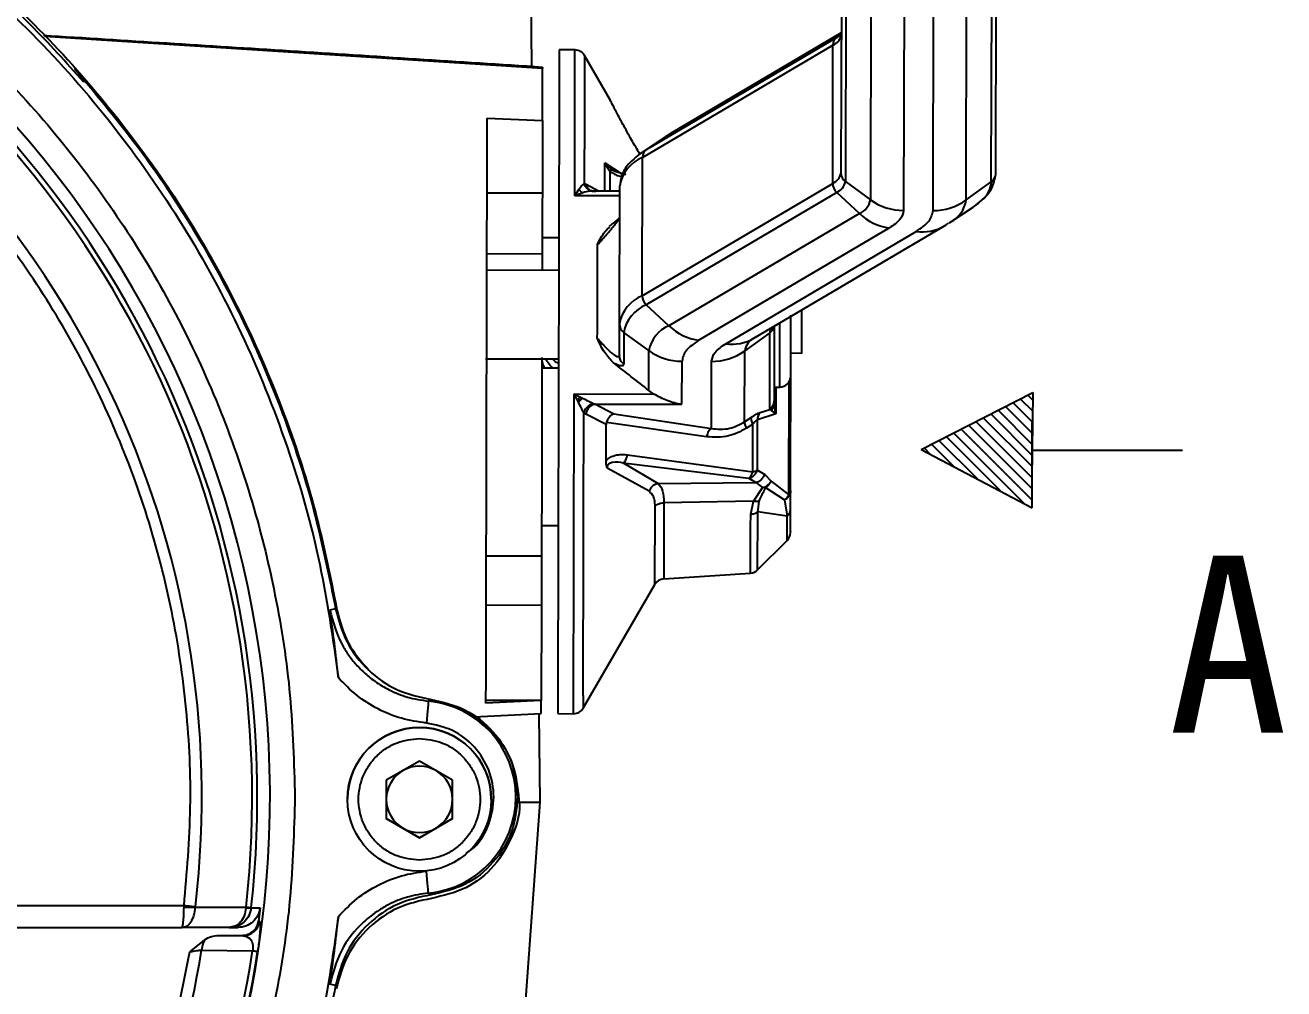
# Model space of a CAD drawing. Header units: millimetres. Extents: x 2379 to 4059, y 879 to 2067.
# Drawn here: x 2916.9 to 3030.7, y 1768.5 to 1855.6 of the extents above; entities that cross this region are included whole.
import ezdxf

# ---------------------------------------------------------------- set-up
doc = ezdxf.new("R2010")
doc.units = ezdxf.units.MM
doc.layers.add('AM_5', color=3, linetype='Continuous', lineweight=25)
doc.layers.add('文字', color=7, linetype='Continuous', lineweight=13)
doc.layers.add('layer 1', color=7, linetype='Continuous')
doc.styles.add('SLDTEXTSTYLE1', font='txt.shx', dxfattribs={"width": 0.7, "bigfont": 'gbcbig.shx'})
doc.styles.add('STYLE1', font='txt.shx', dxfattribs={"width": 0.8, "height": 3, "bigfont": 'hzdx.shx'})
doc.dimstyles.new('SLDDIMSTYLE12$0', dxfattribs={"dimtxt": 12, "dimasz": 10, "dimexe": 0, "dimexo": 0.0625, "dimgap": 0.875, "dimtad": 1, "dimdec": 1, "dimlfac": 1.8, "dimrnd": 1e-09, "dimzin": 12, "dimdsep": 46, "dimtxsty": 'SLDTEXTSTYLE1', "dimcen": 0.09, "dimdle": 8.16, "dimclrd": 3, "dimclre": 3, "dimadec": 0, "dimazin": 3, "dimtfac": 1, "dimtdec": 1, "dimtofl": 0, "dimtmove": 0, "dimatfit": 3, "dimfxl": 0, "dimfrac": 2, "dimtolj": 1, "dimlwd": 5, "dimlwe": 5, "dimarcsym": 0})

# ---------------------------------------------------------------- blocks, each defined once
blk = doc.blocks.new('*D38')
at = {"layer": 'AM_5', "color": 3, "lineweight": 5, "transparency": 16777216}
blk.add_line((2903.84, 1984.11), (3083.67, 1984.11), dxfattribs=at)
at = {"layer": 'AM_5', "color": 3, "linetype": 'Continuous', "lineweight": 5, "transparency": 16777216}
for p, q in [((3083.67, 1974.11), (3083.67, 1695.37)), ((2950.84, 1685.37), (3083.67, 1685.37))]:
    blk.add_line(p, q, dxfattribs=at)
at = {"layer": 'AM_5', "color": 3, "transparency": 16777216}
for points in [[(3082.01, 1974.11), (3085.34, 1974.11), (3083.67, 1984.11)], [(3082.01, 1695.37), (3085.34, 1695.37), (3083.67, 1685.37)]]:
    blk.add_solid(points, dxfattribs=at)
at = {"layer": 'Defpoints', "color": 0, "transparency": 16777216}
for p in [(2903.78, 1984.11), (2950.78, 1685.37), (3083.67, 1685.37)]:
    blk.add_point(p, dxfattribs=at)
at = {"layer": 'AM_5', "color": 0, "transparency": 16777216, "insert": (3076.8, 1834.74), "char_height": 12, "attachment_point": 5, "rotation": 90, "style": 'SLDTEXTSTYLE1'}
blk.add_mtext('\\A1;300', dxfattribs=at)

msp = doc.modelspace()

# ---------------------------------------------------------------- hatches: boundary and pattern name
at = {"layer": 'layer 1'}
h = msp.add_hatch(dxfattribs=at)
h.set_pattern_fill('ANSI31', color=256, scale=0.225, angle=90)
h.set_pattern_definition([(135, (1798.3753, -5300.443), (-0.50513941, -0.50513941), [])])
h.paths.add_polyline_path([(3008.046, 1822.371), (2997.939, 1817.229), (3007.975, 1811.949), (3007.975, 1817.16)])

# ---------------------------------------------------------------- linework, layer by layer
at = {"color": 7, "linetype": 'Continuous', "lineweight": 25}
for p, q in [((2962.74, 1851.824), (2962.208, 1900.343)), ((2990.754, 1874.722), (2990.684, 1842.203)), ((3004.684, 1842.173), (3004.754, 1874.692)), ((2991.152, 1873.952), (2991.083, 1841.433)), ((3004.283, 1841.405), (3004.352, 1873.924)), ((2993.416, 1872.506), (2993.346, 1839.794)), ((3002.012, 1839.776), (3002.082, 1872.487)), ((2996.414, 1871.538), (2996.344, 1838.826)), ((2999.01, 1838.821), (2999.08, 1871.533)), ((2963.704, 1851.65), (2918.656, 1854.549)), ((2973.104, 1844.336), (2990.327, 1854.493)), ((2990.711, 1854.872), (2975.162, 1845.702)), ((2990.711, 1854.878), (2975.333, 1845.809)), ((2990.327, 1854.493), (2990.711, 1854.748)), ((2990.473, 1854.584), (2990.327, 1854.493)), ((2990.624, 1854.617), (2990.565, 1854.647)), ((2990.706, 1854.623), (2990.711, 1854.699)), ((2966.631, 1853.333), (2965.208, 1853.336)), ((2972.739, 1843.614), (2989.963, 1853.771)), ((2989.936, 1841.275), (2989.963, 1853.771)), ((2969.832, 1848.764), (2967.49, 1852.841)), ((2921.375, 1851.666), (2922.305, 1850.539)), ((2922.313, 1850.546), (2922.201, 1850.435)), ((2958.695, 1847.176), (2963.694, 1846.95)), ((2963.694, 1846.95), (2963.68, 1840.374)), ((2974.827, 1845.493), (2972.729, 1844.102)), ((2973.104, 1844.336), (2975.162, 1845.702)), ((2975.162, 1845.702), (2974.827, 1845.493)), ((2975.331, 1845.807), (2974.968, 1845.559)), ((2975.162, 1845.702), (2975.333, 1845.809)), ((2972.729, 1844.102), (2973.104, 1844.336)), ((2969.335, 1840.577), (2969.341, 1843.136)), ((2969.341, 1843.136), (2969.476, 1842.818)), ((2969.536, 1842.874), (2969.341, 1843.136)), ((2969.341, 1843.136), (2970.812, 1842.161)), ((2969.476, 1842.818), (2969.536, 1842.874)), ((2969.476, 1842.818), (2969.773, 1842.374)), ((2969.924, 1842.52), (2969.536, 1842.874)), ((2972.713, 1831.118), (2972.739, 1843.614)), ((2969.773, 1842.374), (2969.769, 1840.576)), ((2971.237, 1842.032), (2970.245, 1842.333)), ((2966.603, 1840.143), (2966.98, 1840.719)), ((2967.471, 1841.267), (2967.655, 1841.196)), ((2967.655, 1841.196), (2968.818, 1840.578)), ((2967.953, 1840.651), (2968.016, 1840.639)), ((2968.06, 1840.571), (2967.964, 1840.646)), ((2968.335, 1840.574), (2968.057, 1840.561)), ((2970.681, 1840.574), (2968.212, 1840.579)), ((2968.519, 1840.54), (2968.335, 1840.574)), ((2970.655, 1828.565), (2970.682, 1841.061)), ((2972.713, 1831.118), (2989.936, 1841.275)), ((2991.083, 1841.433), (2993.346, 1839.794)), ((3002.012, 1839.776), (3004.283, 1841.405)), ((2963.68, 1840.374), (2958.68, 1840.385)), ((2967.355, 1840.419), (2966.603, 1840.143)), ((2970.68, 1840.135), (2966.603, 1840.143)), ((2990.297, 1840.458), (2973.074, 1830.301)), ((2992.348, 1838.556), (2990.297, 1840.458)), ((2992.348, 1838.556), (2975.125, 1828.399)), ((3000.539, 1837.741), (3002.637, 1839.132)), ((2995.066, 1837.24), (2977.842, 1827.084)), ((2982.81, 1827.268), (3000.033, 1837.425)), ((3000.033, 1837.425), (3000.204, 1837.532)), ((3000.034, 1837.426), (3000.398, 1837.675)), ((3000.457, 1837.687), (3000.539, 1837.741)), ((2965.172, 1836.336), (2963.672, 1836.339)), ((2980.259, 1826.768), (2997.483, 1836.925)), ((2963.669, 1834.88), (2958.669, 1834.891)), ((2963.669, 1834.88), (2963.665, 1833.403)), ((2965.165, 1833.4), (2958.565, 1833.414)), ((2975.125, 1828.399), (2973.074, 1830.301)), ((2987.061, 1829.775), (2987.158, 1829.775)), ((2987.149, 1825.907), (2987.158, 1829.775)), ((2970.649, 1825.712), (2970.655, 1828.565)), ((2984.655, 1828.356), (2984.643, 1823.11)), ((2985.143, 1822.857), (2985.155, 1828.651)), ((2971.053, 1827.795), (2971.047, 1824.942)), ((2973.317, 1826.156), (2971.053, 1827.795)), ((2984.253, 1827.767), (2981.983, 1826.137)), ((2984.239, 1820.844), (2984.253, 1827.767)), ((2973.309, 1822.555), (2973.317, 1826.156)), ((2981.969, 1819.711), (2981.983, 1826.137)), ((2987.149, 1825.907), (2986.149, 1825.91)), ((2958.548, 1825.414), (2965.148, 1825.4)), ((2976.306, 1821.298), (2976.315, 1825.188)), ((2978.968, 1819.118), (2978.981, 1825.183)), ((2965.147, 1824.576), (2963.647, 1824.579)), ((2973.774, 1822.228), (2973.309, 1822.555)), ((2984.643, 1823.11), (2984.64, 1821.613)), ((2984.643, 1822.858), (2985.143, 1822.857)), ((2984.797, 1822.858), (2984.792, 1820.434)), ((2985.968, 1813.102), (2985.99, 1823.322)), ((2966.502, 1793.333), (2966.564, 1822.244)), ((2966.564, 1822.244), (2973.774, 1822.228)), ((2966.852, 1821.668), (2966.564, 1822.244)), ((2966.564, 1822.244), (2967.141, 1821.946)), ((2966.939, 1821.494), (2966.852, 1821.668)), ((2967.141, 1821.946), (2967.316, 1821.857)), ((2968.294, 1821.379), (2968.478, 1821.315)), ((2968.478, 1821.315), (2970.158, 1820.439)), ((2968.478, 1821.315), (2976.306, 1821.298)), ((2984.63, 1821.218), (2984.614, 1821.395)), ((2984.65, 1821.122), (2984.622, 1821.18)), ((2984.64, 1821.613), (2984.64, 1821.339)), ((2984.677, 1821.118), (2984.64, 1821.339)), ((2967.61, 1820.407), (2967.427, 1820.532)), ((2969.445, 1819.472), (2967.61, 1820.407)), ((2970.158, 1820.439), (2978.968, 1819.118)), ((2981.969, 1819.711), (2982.553, 1820.106)), ((2984.792, 1820.434), (2983.134, 1819.886)), ((2983.382, 1820.56), (2984.239, 1820.844)), ((2984.239, 1820.844), (2984.37, 1820.751)), ((2984.37, 1820.751), (2984.792, 1820.434)), ((2984.792, 1820.434), (2984.677, 1821.118)), ((2969.438, 1816.196), (2969.445, 1819.472)), ((2969.469, 1819.644), (2969.445, 1819.472)), ((2978.534, 1818.363), (2969.469, 1819.644)), ((2982.719, 1819.511), (2982.136, 1819.131)), ((2982.71, 1815.197), (2982.719, 1819.511)), ((2971.383, 1816.737), (2982.71, 1815.197)), ((2973.326, 1813.439), (2969.591, 1815.511)), ((2970.984, 1816.014), (2974.159, 1814.141)), ((2970.984, 1816.014), (2982.312, 1814.61)), ((2982.976, 1814.246), (2982.312, 1814.61)), ((2983.124, 1815.349), (2983.789, 1814.961)), ((2983.789, 1814.961), (2984.381, 1814.365)), ((2984.381, 1814.365), (2985.968, 1813.102)), ((2974.159, 1814.141), (2982.976, 1814.246)), ((2983.585, 1813.777), (2982.767, 1812.552)), ((2982.976, 1814.246), (2983.585, 1813.777)), ((2983.868, 1813.786), (2983.729, 1813.771)), ((2983.868, 1813.786), (2985.588, 1812.675)), ((2986.119, 1811.782), (2986.123, 1813.47)), ((2973.861, 1805.019), (2973.876, 1812.101)), ((2974.673, 1812.404), (2974.658, 1805.515)), ((2982.767, 1812.552), (2974.673, 1812.404)), ((2982.52, 1811.366), (2982.767, 1812.552)), ((2983.158, 1811.566), (2983.283, 1812.525)), ((2985.588, 1812.675), (2985.825, 1811.184)), ((2985.825, 1811.184), (2983.158, 1811.566)), ((2985.822, 1809.553), (2985.825, 1811.184)), ((2963.616, 1810.339), (2965.116, 1810.336)), ((2983.146, 1806.336), (2985.82, 1808.999)), ((2985.82, 1808.999), (2985.822, 1809.553)), ((2958.61, 1807.604), (2963.61, 1807.593)), ((2983.146, 1806.336), (2983.148, 1806.993)), ((2974.658, 1805.515), (2982.511, 1806.047)), ((2967.369, 1793.831), (2973.861, 1805.019)), ((2963.601, 1803.118), (2958.601, 1803.129)), ((2963.601, 1803.118), (2963.582, 1794.516)), ((2944.983, 1802.82), (2944.466, 1802.701)), ((2945.108, 1802.707), (2945.108, 1802.707)), ((2953.634, 1794.618), (2953.384, 1794.469)), ((2963.582, 1794.516), (2958.582, 1794.527)), ((2963.582, 1794.516), (2958.582, 1794.275)), ((2965.082, 1794.498), (2965.08, 1793.336)), ((2967.372, 1794.974), (2967.369, 1793.831)), ((2957.5, 1793.034), (2963.58, 1793.339)), ((2963.468, 1785.34), (2963.381, 1793.329)), ((2965.08, 1793.336), (2966.502, 1793.333)), ((2952.563, 1789.051), (2949.563, 1787.319)), ((2955.563, 1787.319), (2952.563, 1789.051)), ((2949.563, 1787.319), (2949.563, 1783.855)), ((2955.563, 1783.855), (2955.563, 1787.319)), ((2946.063, 1785.594), (2946.063, 1785.594)), ((2959.063, 1785.58), (2959.063, 1785.58)), ((2959.539, 1730.825), (2963.468, 1785.34)), ((2961.563, 1785.558), (2961.563, 1785.558)), ((2949.563, 1783.855), (2952.563, 1782.123)), ((2951.063, 1782.989), (2949.563, 1783.855)), ((2952.563, 1782.123), (2955.563, 1783.855)), ((2955.563, 1783.855), (2954.063, 1782.989)), ((2952.563, 1782.123), (2951.063, 1782.989)), ((2954.063, 1782.989), (2952.563, 1782.123)), ((2952.563, 1782.123), (2952.563, 1782.123)), ((2953.634, 1776.966), (2953.384, 1777.115)), ((2880.588, 1776.001), (2931.279, 1776.001)), ((2931.276, 1775.841), (2931.279, 1776.001)), ((2932.305, 1775.882), (2932.302, 1775.841)), ((2932.302, 1775.841), (2936.887, 1775.849)), ((2936.887, 1775.849), (2936.882, 1775.78)), ((2937.348, 1775.78), (2937.35, 1775.798)), ((2937.348, 1775.78), (2938.152, 1775.782)), ((2938.152, 1775.782), (2938.015, 1774.606)), ((2938.015, 1774.606), (2938.109, 1774.573)), ((2880.588, 1774.001), (2931.079, 1774.001)), ((2931.079, 1774.001), (2931.295, 1774.066)), ((2931.079, 1774.001), (2931.124, 1774.054)), ((2935.373, 1774.002), (2931.079, 1774.001)), ((2935.718, 1774.064), (2935.373, 1774.002)), ((2935.596, 1774.054), (2935.373, 1774.002)), ((2935.373, 1774.002), (2936.162, 1774.002)), ((2931.799, 1771.817), (2933.274, 1772.992)), ((2934.581, 1773.291), (2936.623, 1773.258)), ((2934.581, 1773.291), (2936.525, 1773.291)), ((2932.87, 1771.968), (2937.47, 1771.885)), ((2944.983, 1768.764), (2944.466, 1768.883))]:
    msp.add_line(p, q, dxfattribs=at)
at = {"color": 7, "linetype": 'Continuous', "lineweight": 25, "flags": 128}
for points in [[(2990.588, 1854.665), (2990.509, 1854.608), (2990.473, 1854.584)], [(2965.208, 1853.336), (2965.208, 1853.305), (2965.207, 1852.981), (2965.206, 1852.309), (2965.204, 1851.298), (2965.201, 1849.959), (2965.197, 1848.307), (2965.193, 1846.363), (2965.188, 1844.15), (2965.183, 1841.692), (2965.177, 1839.018), (2965.171, 1836.161), (2965.165, 1833.154), (2965.158, 1830.031), (2965.151, 1826.83), (2965.144, 1823.588), (2965.138, 1820.344), (2965.131, 1817.134), (2965.124, 1813.997), (2965.117, 1810.969), (2965.111, 1808.086), (2965.106, 1805.382), (2965.1, 1802.889), (2965.095, 1800.635), (2965.091, 1798.648), (2965.087, 1796.95), (2965.085, 1795.561), (2965.082, 1794.498)], [(2972.401, 1843.871), (2972.637, 1844.04), (2972.729, 1844.102)], [(3004.657, 1841.952), (3004.677, 1842.062), (3004.684, 1842.173)], [(2984.635, 1828.344), (2984.628, 1828.314), (2984.624, 1828.298)], [(2964.656, 1824.577), (2964.379, 1824.808), (2963.929, 1825.402)], [(2983.124, 1815.349), (2983.126, 1815.895), (2983.127, 1816.448), (2983.128, 1817.008), (2983.129, 1817.573), (2983.13, 1818.145), (2983.132, 1818.721), (2983.133, 1819.301), (2983.134, 1819.886)], [(2953.384, 1794.469), (2953.38, 1794.424), (2953.369, 1794.307), (2953.351, 1794.121), (2953.328, 1793.873), (2953.299, 1793.573), (2953.267, 1793.232), (2953.232, 1792.862), (2953.196, 1792.478)], [(2961.488, 1785.344), (2961.698, 1785.344), (2962.68, 1785.342), (2963.271, 1785.34), (2963.468, 1785.34)], [(2953.384, 1777.115), (2953.38, 1777.16), (2953.369, 1777.277), (2953.351, 1777.463), (2953.328, 1777.711), (2953.299, 1778.011), (2953.267, 1778.352), (2953.232, 1778.722), (2953.196, 1779.106)], [(2931.279, 1776.001), (2931.421, 1775.985), (2931.561, 1775.969), (2931.698, 1775.953), (2931.832, 1775.937), (2931.96, 1775.922), (2932.083, 1775.908), (2932.198, 1775.894), (2932.305, 1775.882)], [(2936.887, 1775.849), (2936.985, 1775.838), (2937.073, 1775.829), (2937.15, 1775.82), (2937.215, 1775.813), (2937.268, 1775.807), (2937.308, 1775.802), (2937.336, 1775.799), (2937.35, 1775.798)], [(2936.525, 1773.291), (2936.58, 1773.273), (2936.623, 1773.258)], [(2937.93, 1771.814), (2937.916, 1771.816), (2937.889, 1771.82), (2937.849, 1771.827), (2937.796, 1771.835), (2937.731, 1771.845), (2937.655, 1771.857), (2937.568, 1771.87), (2937.47, 1771.885)]]:
    msp.add_lwpolyline(points, dxfattribs=at)
at = {"color": 7, "linetype": 'Continuous', "lineweight": 25}
msp.add_circle((2952.563, 1785.587), 6.5, dxfattribs=at)
for centre, radius, start, end in [((2847.563, 1785.791), 91.48, 295.79271, 180), ((2847.563, 1785.791), 90.341, 353.64897, 186.35103), ((2847.563, 1785.791), 89.875, 353.64897, 186.35103), ((2847.563, 1785.791), 85.319, 353.33017, 186.66983), ((2989.454, 1854.965), 1.298, 293.08147, 344.71047), ((2990.816, 1853.793), 0.854, 124.96394, 181.4796), ((2966.629, 1852.333), 1, 29.87752, 88.78166), ((2973.593, 1843.636), 0.854, 124.96424, 181.47959), ((2974.027, 1840.471), 3.397, 112.27537, 169.98802), ((2989.468, 1842.418), 1.235, 292.27534, 349.98804), ((2991.634, 1842.206), 0.95, 180.20287, 234.51476), ((3003.73, 1842.185), 0.956, 305.32842, 345.9426), ((2991.06, 1841.283), 1.124, 180.45492, 227.25342), ((2989.805, 1841.659), 1.297, 292.27555, 349.98754), ((3002.006, 1841.544), 2.281, 310.49638, 356.50834), ((2991.724, 1840.08), 1.647, 292.27534, 349.98804), ((2996.345, 1843.959), 5.133, 234.24005, 269.98181), ((2999.031, 1843.953), 5.133, 269.77321, 305.51496), ((2999.263, 1840.216), 2.785, 297.28452, 350.89381), ((2999.56, 1843.87), 5.649, 303.00168, 314.03972), ((2995.774, 1842.168), 4.978, 226.51011, 261.8155), ((2998.036, 1840.86), 3.973, 261.99352, 300.1682), ((2974, 1827.974), 3.397, 112.27534, 169.98804), ((2974.338, 1827.215), 3.335, 112.27534, 169.98804), ((2973.836, 1831.127), 1.124, 180.45496, 227.25325), ((2971.605, 1828.568), 0.95, 180.20285, 234.51412), ((2976.256, 1825.637), 2.985, 112.27534, 169.98804), ((2978.551, 1832.011), 4.978, 226.51012, 261.8155), ((2983.697, 1828.549), 0.96, 305.41486, 344.83941), ((2985.032, 1827.741), 0.779, 142.71658, 178.13099), ((2980.813, 1830.703), 3.973, 261.99352, 300.1682), ((2983.511, 1825.89), 1.547, 116.74671, 170.79661), ((2976.316, 1830.321), 5.133, 234.24006, 269.98181), ((2979.002, 1830.315), 5.133, 269.77306, 305.51487), ((2985.145, 1823.857), 1, 269.87751, 359.87751), ((2984.074, 1819.923), 0.941, 137.39243, 182.2552), ((2985.115, 1809.708), 1, 314.87872, 359.87751), ((2974.726, 1804.517), 1, 93.87747, 149.87695), ((2982.441, 1807.045), 1, 274.41022, 314.87938), ((2952.563, 1785.792), 8.715, 275.40246, 84.59754), ((2966.505, 1794.333), 1, 269.87751, 329.8775), ((2952.563, 1785.587), 6.5, 359.93876, 179.93876), ((2952.563, 1785.587), 3, 120, 180), ((2952.563, 1785.587), 3, 60, 120), ((2952.563, 1785.587), 3, 0, 60), ((2952.563, 1785.587), 3, 180, 240), ((2952.563, 1785.587), 3, 300, 0), ((2952.563, 1785.587), 3, 240, 300), ((2931.789, 1790.163), 14.332, 267.94983, 272.05042), ((2937.115, 1777.606), 1.84, 262.7292, 277.27215), ((2936.62, 1774.758), 1.5, 270.08724, 352.92929), ((2934.631, 1771.865), 1.764, 140.3012, 176.66464), ((2847.563, 1785.791), 91.441, 295.84596, 351.20762), ((2847.563, 1785.791), 90.976, 296.50811, 351.20762), ((2847.563, 1785.791), 86.42, 299.88973, 350.7957)]:
    msp.add_arc(centre, radius, start, end, dxfattribs=at)
msp.add_ellipse((2961.311, 1823.344), major_axis=(39.739, -29.602), ratio=0.1347016, start_param=1.3656679, end_param=1.4483144, dxfattribs=at)
for points in [[(2858.353, 1883.466), (2862.004, 1882.942), (2869.308, 1881.894), (2879.951, 1878.774), (2890.194, 1874.566), (2899.895, 1869.211), (2908.934, 1862.806), (2917.196, 1855.425), (2924.577, 1847.163), (2930.982, 1838.123), (2936.337, 1828.423), (2940.545, 1818.18), (2943.665, 1807.536), (2944.713, 1800.233), (2945.237, 1796.581)], [(2864.895, 1883.263), (2868.19, 1882.577), (2874.778, 1881.204), (2884.33, 1877.883), (2893.514, 1873.679), (2902.217, 1868.544), (2910.353, 1862.554), (2917.838, 1855.767), (2924.593, 1848.253), (2930.548, 1840.091), (2935.646, 1831.366), (2939.811, 1822.165), (2943.091, 1812.599), (2944.435, 1806.004), (2945.108, 1802.707)], [(2847.563, 1879.532), (2850.631, 1879.445), (2856.766, 1879.271), (2865.881, 1877.868), (2874.819, 1875.643), (2883.494, 1872.535), (2891.823, 1868.597), (2899.727, 1863.86), (2907.127, 1858.371), (2913.954, 1852.183), (2920.142, 1845.356), (2925.631, 1837.955), (2930.368, 1830.052), (2934.307, 1821.723), (2937.415, 1813.047), (2939.64, 1804.109), (2941.043, 1794.995), (2941.217, 1788.86), (2941.304, 1785.792)], [(2931.279, 1776.001), (2931.534, 1778.955), (2932.043, 1784.861), (2931.618, 1793.76), (2930.327, 1802.562), (2928.098, 1811.18), (2924.98, 1819.516), (2921, 1827.477), (2916.204, 1834.975), (2910.646, 1841.927), (2904.387, 1848.255), (2897.497, 1853.889), (2890.052, 1858.766), (2882.135, 1862.832), (2873.834, 1866.047), (2865.241, 1868.352), (2856.451, 1869.807), (2850.526, 1869.987), (2847.563, 1870.078)], [(2922.201, 1850.435), (2920.625, 1852.19), (2917.472, 1855.701), (2913.961, 1858.854), (2912.206, 1860.43)], [(2963.694, 1846.95), (2963.696, 1847.909), (2963.701, 1849.829), (2963.703, 1851.043), (2963.704, 1851.65)], [(2922.313, 1850.546), (2924.2, 1848.25), (2927.974, 1843.656), (2932.819, 1836.156), (2937.02, 1828.285), (2940.467, 1820.056), (2943.22, 1811.562), (2944.395, 1805.734), (2944.983, 1802.82)], [(2958.582, 1794.275), (2958.583, 1794.712), (2958.585, 1795.585), (2958.589, 1797.565), (2958.594, 1799.99), (2958.6, 1802.865), (2958.607, 1806.122), (2958.615, 1809.705), (2958.623, 1813.543), (2958.632, 1817.567), (2958.64, 1821.699), (2958.649, 1825.862), (2958.658, 1829.978), (2958.667, 1833.969), (2958.675, 1837.763), (2958.682, 1841.276), (2958.689, 1844.485), (2958.693, 1846.279), (2958.695, 1847.176)], [(2963.68, 1840.374), (2963.679, 1839.978), (2963.678, 1839.187), (2963.675, 1837.677), (2963.671, 1836.145), (2963.669, 1835.302), (2963.669, 1834.88)], [(2996.344, 1838.826), (2996.288, 1838.552), (2996.177, 1838.004), (2995.436, 1837.495), (2995.066, 1837.24)], [(2997.483, 1836.925), (2997.926, 1837.229), (2998.811, 1837.837), (2998.944, 1838.493), (2999.01, 1838.821)], [(2968.652, 1827.282), (2968.655, 1828.735), (2968.662, 1831.642), (2968.667, 1834.37), (2968.67, 1835.734)], [(2977.842, 1827.084), (2977.399, 1826.78), (2976.514, 1826.172), (2976.381, 1825.516), (2976.315, 1825.188)], [(2978.981, 1825.183), (2979.037, 1825.457), (2979.148, 1826.005), (2979.889, 1826.514), (2980.259, 1826.768)], [(2984.239, 1820.844), (2984.297, 1820.893), (2984.415, 1820.99), (2984.541, 1821.18), (2984.624, 1821.39), (2984.635, 1821.538), (2984.64, 1821.613)], [(2982.809, 1814.857), (2982.877, 1814.928), (2983.014, 1815.071), (2983.088, 1815.256), (2983.124, 1815.349)], [(2985.968, 1813.102), (2986.013, 1813.16), (2986.102, 1813.275), (2986.116, 1813.405), (2986.123, 1813.47)], [(2973.876, 1812.101), (2973.922, 1812.142), (2974.013, 1812.225), (2974.208, 1812.318), (2974.43, 1812.384), (2974.592, 1812.397), (2974.673, 1812.404)], [(2982.52, 1811.366), (2982.639, 1811.38), (2982.878, 1811.406), (2983.064, 1811.513), (2983.158, 1811.566)], [(2985.825, 1811.184), (2985.869, 1811.225), (2985.956, 1811.308), (2986.048, 1811.456), (2986.108, 1811.616), (2986.115, 1811.727), (2986.119, 1811.782)], [(2963.61, 1807.593), (2963.61, 1807.348), (2963.609, 1806.856), (2963.606, 1805.726), (2963.603, 1804.436), (2963.602, 1803.558), (2963.601, 1803.118)], [(2953.634, 1794.618), (2954.688, 1794.376), (2956.796, 1793.891), (2959.349, 1791.805), (2961.113, 1789.018), (2961.34, 1786.867), (2961.454, 1785.792)], [(2963.58, 1793.339), (2963.58, 1793.389), (2963.58, 1793.489), (2963.582, 1794.174), (2963.582, 1794.516)], [(2941.304, 1785.792), (2941.217, 1782.724), (2941.043, 1776.589), (2939.64, 1767.475), (2937.415, 1758.537), (2934.307, 1749.861), (2930.368, 1741.532), (2925.631, 1733.629), (2920.142, 1726.228), (2913.954, 1719.401), (2907.127, 1713.213), (2899.727, 1707.724), (2891.823, 1702.987), (2883.494, 1699.049), (2874.819, 1695.941), (2865.881, 1693.716), (2856.766, 1692.313), (2850.631, 1692.139), (2847.563, 1692.052)], [(2961.454, 1785.792), (2961.34, 1784.717), (2961.113, 1782.566), (2959.349, 1779.78), (2956.796, 1777.693), (2954.688, 1777.209), (2953.634, 1776.966)], [(2953.661, 1776.635), (2952.619, 1776.408), (2950.536, 1775.955), (2947.898, 1774.077), (2945.881, 1771.544), (2945.317, 1769.488), (2945.034, 1768.46)], [(2945.237, 1775.003), (2944.713, 1771.351), (2943.665, 1764.048), (2940.545, 1753.404), (2936.337, 1743.161), (2930.982, 1733.461), (2924.577, 1724.422), (2917.196, 1716.159), (2908.934, 1708.778), (2899.895, 1702.373), (2890.194, 1697.018), (2879.951, 1692.81), (2869.308, 1689.691), (2862.004, 1688.642), (2858.353, 1688.118)], [(2944.983, 1768.764), (2944.395, 1765.85), (2943.22, 1760.023), (2940.467, 1751.528), (2937.02, 1743.299), (2932.819, 1735.428), (2927.974, 1727.928), (2924.2, 1723.335), (2922.313, 1721.038)]]:
    msp.add_open_spline(points, degree=3, dxfattribs=at)
for points, knots in [([(2963.705, 1851.762), (2956.094, 1852.254), (2941.049, 1853.225), (2926.002, 1854.169), (2918.568, 1854.635)], [0, 0, 0, 0, 0.5059249, 1, 1, 1, 1]), ([(2966.603, 1840.143), (2966.606, 1841.548), (2966.612, 1844.358), (2966.619, 1847.784), (2966.625, 1850.507), (2966.629, 1852.34), (2966.631, 1853.282), (2966.631, 1853.236), (2966.631, 1853.219)], [0, 0, 0, 0, 0.1799587, 0.3599173, 0.539876, 0.7198347, 0.8997934, 1, 1, 1, 1]), ([(2967.496, 1852.793), (2967.496, 1852.805), (2967.496, 1852.91), (2967.495, 1852.477), (2967.493, 1851.458), (2967.489, 1849.748), (2967.484, 1847.458), (2967.478, 1844.654), (2967.473, 1842.396), (2967.471, 1841.267)], [0, 0, 0, 0, 0.0217233, 0.1847696, 0.3478159, 0.5108621, 0.6739081, 0.8369541, 1, 1, 1, 1]), ([(2963.705, 1851.754), (2963.705, 1851.756), (2963.705, 1851.761), (2963.705, 1851.691), (2963.704, 1851.65)], [0, 0, 0, 0, 0.4124146, 1, 1, 1, 1]), ([(2922.616, 1850.162), (2924.177, 1848.34), (2928.117, 1843.741), (2932.908, 1836.236), (2937.28, 1827.956), (2940.608, 1819.957), (2943.339, 1811.52), (2944.514, 1805.667), (2945.108, 1802.707)], [0, 0, 0, 0, 0.1352933, 0.3415257, 0.5005703, 0.6633309, 0.8298076, 1, 1, 1, 1]), ([(2972.523, 1843.893), (2972.451, 1844.012), (2972.143, 1844.515), (2971.657, 1845.362), (2971.06, 1846.436), (2970.52, 1847.443), (2970.073, 1848.301), (2969.842, 1848.75), (2969.832, 1848.761), (2969.83, 1848.763)], [0, 0, 0, 0, 0.0645029, 0.2723656, 0.3928511, 0.5848746, 0.7776318, 0.9511742, 1, 1, 1, 1]), ([(2972.493, 1843.938), (2971.998, 1843.525), (2971.005, 1842.696), (2970.808, 1841.755), (2970.709, 1841.282)], [0, 0, 0, 0, 0.4978748, 1, 1, 1, 1]), ([(2969.924, 1842.52), (2969.912, 1842.514), (2969.886, 1842.501), (2969.811, 1842.417), (2969.773, 1842.374)], [0, 0, 0, 0, 0.4911669, 1, 1, 1, 1]), ([(2969.773, 1842.374), (2969.881, 1842.302), (2970.11, 1842.15), (2970.503, 1841.967), (2970.776, 1841.902), (2970.919, 1841.868)], [0, 0, 0, 0, 0.2969994, 0.6323688, 1, 1, 1, 1]), ([(2970.254, 1842.331), (2970.232, 1842.341), (2970.125, 1842.39), (2970.014, 1842.462), (2969.924, 1842.52)], [0, 0, 0, 0, 0.2007968, 1, 1, 1, 1]), ([(3002.874, 1839.296), (3003.368, 1839.709), (3004.361, 1840.538), (3004.558, 1841.479), (3004.657, 1841.952)], [0, 0, 0, 0, 0.4978748, 1, 1, 1, 1]), ([(2966.98, 1840.719), (2967.08, 1840.854), (2967.256, 1841.092), (2967.406, 1841.214), (2967.471, 1841.267)], [0, 0, 0, 0, 0.5684211, 1, 1, 1, 1]), ([(2967.355, 1840.419), (2967.289, 1840.457), (2967.157, 1840.532), (2967.039, 1840.657), (2966.98, 1840.719)], [0, 0, 0, 0, 0.4999991, 1, 1, 1, 1]), ([(2968.057, 1840.561), (2968.018, 1840.56), (2967.804, 1840.554), (2967.557, 1840.48), (2967.355, 1840.419)], [0, 0, 0, 0, 0.1842245, 1, 1, 1, 1]), ([(2968.335, 1840.574), (2968.24, 1840.579), (2968.045, 1840.59), (2967.782, 1840.739), (2967.572, 1840.969), (2967.504, 1841.169), (2967.471, 1841.267)], [0, 0, 0, 0, 0.2432277, 0.5000045, 0.7567789, 1, 1, 1, 1]), ([(2968.519, 1840.54), (2968.421, 1840.536), (2968.217, 1840.528), (2967.947, 1840.663), (2967.739, 1840.891), (2967.682, 1841.096), (2967.655, 1841.196)], [0, 0, 0, 0, 0.2423329, 0.4999383, 0.7575772, 1, 1, 1, 1]), ([(2968.67, 1835.734), (2968.951, 1836.039), (2969.453, 1836.584), (2970.052, 1837.29), (2970.384, 1837.712), (2970.548, 1837.94), (2970.601, 1838.035), (2970.624, 1838.076)], [0, 0, 0, 0, 0.3800989, 0.6787149, 0.8002606, 0.9135692, 1, 1, 1, 1]), ([(2968.67, 1835.734), (2968.862, 1836.147), (2969.137, 1836.741), (2969.615, 1837.199), (2969.761, 1837.34)], [0, 0, 0, 0, 0.6940675, 1, 1, 1, 1]), ([(2970.63, 1838.077), (2970.577, 1838.055), (2970.466, 1838.01), (2970.138, 1837.723), (2969.852, 1837.486), (2969.723, 1837.38)], [0, 0, 0, 0, 0.3370915, 0.7019386, 1, 1, 1, 1]), ([(2970.624, 1838.076), (2970.631, 1838.087), (2970.672, 1838.155), (2970.674, 1838.184), (2970.676, 1838.209)], [0, 0, 0, 0, 0.14984552, 1, 1, 1, 1]), ([(2986.123, 1813.47), (2986.125, 1814.409), (2986.129, 1816.32), (2986.137, 1819.858), (2986.144, 1823.569), (2986.151, 1826.805), (2986.155, 1828.559), (2986.157, 1829.22)], [0, 0, 0, 0, 0.2139671, 0.435408, 0.656849, 0.8708161, 1, 1, 1, 1]), ([(2986.145, 1823.855), (2986.145, 1823.928), (2986.145, 1824.041), (2986.147, 1824.727), (2986.148, 1825.437), (2986.15, 1826.318), (2986.153, 1827.599), (2986.155, 1828.663), (2986.157, 1829.355)], [0, 0, 0, 0, 0.2394568, 0.3683607, 0.5, 0.6316393, 0.7605432, 1, 1, 1, 1]), ([(2970.123, 1825.04), (2969.838, 1825.342), (2969.214, 1826.002), (2968.85, 1826.831), (2968.652, 1827.282)], [0, 0, 0, 0, 0.4568472, 1, 1, 1, 1]), ([(2970.599, 1825.606), (2970.576, 1825.596), (2970.522, 1825.572), (2970.358, 1825.639), (2970.028, 1825.854), (2969.431, 1826.398), (2968.932, 1826.965), (2968.652, 1827.282)], [0, 0, 0, 0, 0.0880689, 0.2011384, 0.3224176, 0.6207055, 1, 1, 1, 1]), ([(2982.818, 1827.275), (2982.804, 1827.266), (2982.786, 1827.255), (2982.813, 1827.269), (2982.819, 1827.272)], [0, 0, 0, 0, 0.7721606, 1, 1, 1, 1]), ([(2963.648, 1825.252), (2963.647, 1824.822), (2963.643, 1823.088), (2963.637, 1819.976), (2963.629, 1816.157), (2963.621, 1812.698), (2963.615, 1809.708), (2963.612, 1808.298), (2963.61, 1807.593)], [0, 0, 0, 0, 0.061728, 0.2493824, 0.4370368, 0.6246912, 0.8123456, 1, 1, 1, 1]), ([(2963.888, 1824.579), (2963.823, 1824.705), (2963.664, 1825.011), (2963.672, 1825.347), (2963.677, 1825.544)], [0, 0, 0, 0, 0.41316202, 1, 1, 1, 1]), ([(2965.147, 1824.987), (2965.115, 1825.003), (2964.96, 1825.077), (2964.783, 1825.219), (2964.668, 1825.362), (2964.636, 1825.401)], [0, 0, 0, 0, 0.1638544, 0.7694326, 1, 1, 1, 1]), ([(2970.123, 1825.04), (2970.263, 1824.976), (2970.536, 1824.849), (2970.825, 1824.781), (2971.013, 1824.801), (2971.036, 1824.894), (2971.047, 1824.942)], [0, 0, 0, 0, 0.2643449, 0.5180732, 0.7521058, 1, 1, 1, 1]), ([(2970.649, 1825.712), (2970.647, 1825.667), (2970.646, 1825.614), (2970.605, 1825.607), (2970.599, 1825.606)], [0, 0, 0, 0, 0.8613584, 1, 1, 1, 1]), ([(2970.681, 1825.475), (2970.679, 1825.481), (2970.65, 1825.556), (2970.65, 1825.637), (2970.649, 1825.712)], [0, 0, 0, 0, 0.0712594, 1, 1, 1, 1]), ([(2971.047, 1824.942), (2970.989, 1824.991), (2970.872, 1825.089), (2970.746, 1825.273), (2970.702, 1825.41), (2970.681, 1825.475)], [0, 0, 0, 0, 0.3420823, 0.6841646, 1, 1, 1, 1]), ([(2966.852, 1821.668), (2966.898, 1821.716), (2966.992, 1821.813), (2967.091, 1821.902), (2967.141, 1821.946)], [0, 0, 0, 0, 0.5, 1, 1, 1, 1]), ([(2967.316, 1821.857), (2967.251, 1821.803), (2967.119, 1821.69), (2967, 1821.561), (2966.939, 1821.494)], [0, 0, 0, 0, 0.4869219, 1, 1, 1, 1]), ([(2967.427, 1820.532), (2967.358, 1820.664), (2967.209, 1820.956), (2967.034, 1821.304), (2966.939, 1821.494)], [0, 0, 0, 0, 0.4544713, 1, 1, 1, 1]), ([(2967.316, 1821.857), (2967.494, 1821.767), (2967.842, 1821.591), (2968.146, 1821.449), (2968.294, 1821.379)], [0, 0, 0, 0, 0.5125457, 1, 1, 1, 1]), ([(2967.426, 1820.532), (2967.46, 1820.628), (2967.529, 1820.827), (2967.74, 1821.088), (2968.004, 1821.29), (2968.199, 1821.35), (2968.294, 1821.379)], [0, 0, 0, 0, 0.24321933, 0.49998917, 0.75676549, 1, 1, 1, 1]), ([(2968.478, 1821.315), (2968.38, 1821.29), (2968.176, 1821.239), (2967.905, 1821.025), (2967.696, 1820.737), (2967.638, 1820.515), (2967.61, 1820.407)], [0, 0, 0, 0, 0.2423132, 0.4999118, 0.7575586, 1, 1, 1, 1]), ([(2976.306, 1821.298), (2976.302, 1821.299), (2975.854, 1821.355), (2974.987, 1821.562), (2974.168, 1822.012), (2973.774, 1822.228)], [0, 0, 0, 0, 0.0050146, 0.5222206, 1, 1, 1, 1]), ([(2984.37, 1820.751), (2984.41, 1820.792), (2984.49, 1820.874), (2984.573, 1821.019), (2984.629, 1821.176), (2984.636, 1821.284), (2984.64, 1821.339)], [0, 0, 0, 0, 0.2446462, 0.4957492, 0.7490338, 1, 1, 1, 1]), ([(2967.372, 1794.974), (2967.373, 1795.44), (2967.375, 1796.373), (2967.38, 1798.545), (2967.385, 1801.224), (2967.392, 1804.409), (2967.4, 1808.012), (2967.408, 1811.96), (2967.417, 1816.158), (2967.423, 1819.074), (2967.427, 1820.532)], [0, 0, 0, 0, 0.1249998, 0.2499997, 0.3749996, 0.4999996, 0.6249996, 0.7499997, 0.8749998, 1, 1, 1, 1]), ([(2970.158, 1820.439), (2970.158, 1820.439), (2970.156, 1820.438), (2970.15, 1820.437), (2970.132, 1820.431), (2970.061, 1820.408), (2969.924, 1820.336), (2969.737, 1820.171), (2969.568, 1819.928), (2969.5, 1819.735), (2969.469, 1819.644)], [0, 0, 0, 0, 0.0021587, 0.0060527, 0.0190753, 0.0664028, 0.2502171, 0.5000718, 0.7657091, 1, 1, 1, 1]), ([(2982.553, 1820.106), (2982.548, 1820.075), (2982.539, 1820.013), (2982.568, 1819.871), (2982.626, 1819.701), (2982.689, 1819.574), (2982.719, 1819.511)], [0, 0, 0, 0, 0.2465016, 0.5, 0.7534984, 1, 1, 1, 1]), ([(2982.553, 1820.106), (2982.718, 1820.213), (2983.032, 1820.417), (2983.269, 1820.514), (2983.382, 1820.56)], [0, 0, 0, 0, 0.5248892, 1, 1, 1, 1]), ([(2982.136, 1819.131), (2981.599, 1818.852), (2980.435, 1818.248), (2979.2, 1818.323), (2978.534, 1818.363)], [0, 0, 0, 0, 0.4609247, 1, 1, 1, 1]), ([(2978.968, 1819.118), (2978.924, 1819.089), (2978.835, 1819.03), (2978.71, 1818.853), (2978.603, 1818.627), (2978.557, 1818.45), (2978.534, 1818.363)], [0, 0, 0, 0, 0.2450812, 0.5000044, 0.7549251, 1, 1, 1, 1]), ([(2978.968, 1819.118), (2979.52, 1819.062), (2980.533, 1818.961), (2981.52, 1819.476), (2981.969, 1819.711)], [0, 0, 0, 0, 0.5442934, 1, 1, 1, 1]), ([(2981.969, 1819.711), (2981.965, 1819.681), (2981.957, 1819.621), (2981.987, 1819.482), (2982.045, 1819.317), (2982.106, 1819.192), (2982.136, 1819.131)], [0, 0, 0, 0, 0.2468964, 0.5003993, 0.7536943, 1, 1, 1, 1]), ([(2983.134, 1819.886), (2983.108, 1819.873), (2983.053, 1819.846), (2982.91, 1819.729), (2982.798, 1819.601), (2982.719, 1819.511)], [0, 0, 0, 0, 0.2120064, 0.4434905, 1, 1, 1, 1]), ([(2969.438, 1816.196), (2969.536, 1816.292), (2969.744, 1816.497), (2970.187, 1816.682), (2970.746, 1816.788), (2971.156, 1816.755), (2971.383, 1816.737)], [0, 0, 0, 0, 0.1823359, 0.3887892, 0.661241, 1, 1, 1, 1]), ([(2970.984, 1816.014), (2971.026, 1816.043), (2971.11, 1816.102), (2971.224, 1816.272), (2971.321, 1816.486), (2971.363, 1816.655), (2971.383, 1816.737)], [0, 0, 0, 0, 0.2454954, 0.5, 0.7545046, 1, 1, 1, 1]), ([(2969.591, 1815.511), (2969.545, 1815.61), (2969.458, 1815.795), (2969.444, 1816.07), (2969.438, 1816.196)], [0, 0, 0, 0, 0.54168345, 1, 1, 1, 1]), ([(2969.591, 1815.511), (2969.586, 1815.545), (2969.576, 1815.61), (2969.584, 1815.715), (2969.618, 1815.816), (2969.68, 1815.903), (2969.761, 1815.971), (2969.891, 1816.041), (2970.322, 1816.151), (2970.686, 1816.076), (2970.984, 1816.014)], [0, 0, 0, 0, 0.0568929, 0.1087605, 0.1566899, 0.2041437, 0.2548575, 0.3103406, 0.4336006, 1, 1, 1, 1]), ([(2982.312, 1814.61), (2982.35, 1814.633), (2982.429, 1814.682), (2982.539, 1814.816), (2982.637, 1814.988), (2982.686, 1815.128), (2982.71, 1815.197)], [0, 0, 0, 0, 0.2434778, 0.4957413, 0.7502205, 1, 1, 1, 1]), ([(2982.312, 1814.61), (2982.398, 1814.631), (2982.53, 1814.665), (2982.673, 1814.75), (2982.742, 1814.801), (2982.776, 1814.828), (2982.792, 1814.843), (2982.801, 1814.85), (2982.806, 1814.854), (2982.808, 1814.856), (2982.808, 1814.857), (2982.809, 1814.857), (2982.809, 1814.857), (2982.809, 1814.857)], [0, 0, 0, 0, 0.4878415, 0.7421687, 0.8707162, 0.9351657, 0.9674126, 0.9835388, 0.9955544, 0.9987325, 0.9996036, 0.9998609, 1, 1, 1, 1]), ([(2982.71, 1815.197), (2982.792, 1815.216), (2982.956, 1815.255), (2983.068, 1815.317), (2983.124, 1815.349)], [0, 0, 0, 0, 0.5, 1, 1, 1, 1]), ([(2982.976, 1814.246), (2983.062, 1814.267), (2983.237, 1814.31), (2983.476, 1814.474), (2983.674, 1814.694), (2983.751, 1814.873), (2983.789, 1814.961)], [0, 0, 0, 0, 0.2440114, 0.4991729, 0.7547749, 1, 1, 1, 1]), ([(2983.585, 1813.777), (2983.667, 1813.799), (2983.831, 1813.843), (2984.041, 1813.969), (2984.238, 1814.139), (2984.327, 1814.281), (2984.381, 1814.365)], [0, 0, 0, 0, 0.25004, 0.5000807, 0.7004278, 1, 1, 1, 1]), ([(2984.381, 1814.365), (2984.321, 1814.245), (2984.2, 1814.003), (2983.979, 1813.858), (2983.868, 1813.786)], [0, 0, 0, 0, 0.5000043, 1, 1, 1, 1]), ([(2974.159, 1814.141), (2974.071, 1814.121), (2973.891, 1814.08), (2973.647, 1813.92), (2973.444, 1813.703), (2973.365, 1813.526), (2973.326, 1813.439)], [0, 0, 0, 0, 0.2446204, 0.4999949, 0.7553723, 1, 1, 1, 1]), ([(2973.876, 1812.101), (2973.868, 1812.262), (2973.853, 1812.585), (2973.699, 1813.103), (2973.476, 1813.304), (2973.326, 1813.439)], [0, 0, 0, 0, 0.2478447, 0.4971114, 1, 1, 1, 1]), ([(2974.159, 1814.141), (2974.314, 1813.951), (2974.609, 1813.591), (2974.652, 1812.786), (2974.673, 1812.404)], [0, 0, 0, 0, 0.5262167, 1, 1, 1, 1]), ([(2983.282, 1812.525), (2983.389, 1812.77), (2983.566, 1813.174), (2983.754, 1813.536), (2983.836, 1813.71), (2983.859, 1813.765), (2983.868, 1813.786)], [0, 0, 0, 0, 0.5043385, 0.8341109, 0.9378515, 1, 1, 1, 1]), ([(2983.729, 1813.771), (2983.729, 1813.771), (2983.728, 1813.771), (2983.724, 1813.771), (2983.717, 1813.771), (2983.701, 1813.771), (2983.657, 1813.771), (2983.616, 1813.774), (2983.585, 1813.777)], [0, 0, 0, 0, 0.0073615, 0.0208826, 0.0663986, 0.1545232, 0.3592931, 1, 1, 1, 1]), ([(2986.123, 1813.47), (2986.114, 1813.377), (2986.096, 1813.199), (2986.004, 1813.033), (2985.948, 1812.962), (2985.943, 1812.957)], [0, 0, 0, 0, 0.5003012, 0.9588669, 1, 1, 1, 1]), ([(2983.283, 1812.525), (2983.205, 1812.515), (2983.048, 1812.494), (2982.861, 1812.533), (2982.767, 1812.552)], [0, 0, 0, 0, 0.4978424, 1, 1, 1, 1]), ([(2985.588, 1812.675), (2985.665, 1812.733), (2985.821, 1812.85), (2985.919, 1813.018), (2985.968, 1813.102)], [0, 0, 0, 0, 0.5000005, 1, 1, 1, 1]), ([(2985.943, 1812.957), (2985.94, 1812.953), (2985.933, 1812.943), (2985.909, 1812.913), (2985.861, 1812.857), (2985.758, 1812.766), (2985.656, 1812.711), (2985.588, 1812.675)], [0, 0, 0, 0, 0.0307811, 0.0828758, 0.2510228, 0.5009978, 1, 1, 1, 1]), ([(2982.509, 1806.089), (2982.509, 1806.075), (2982.508, 1805.882), (2982.51, 1806.629), (2982.513, 1808.317), (2982.518, 1810.35), (2982.52, 1811.366)], [0, 0, 0, 0, 0.0247287, 0.3498191, 0.6749096, 1, 1, 1, 1]), ([(2983.148, 1806.993), (2983.149, 1807.504), (2983.151, 1808.526), (2983.155, 1810.553), (2983.158, 1811.566)], [0, 0, 0, 0, 0.5000002, 1, 1, 1, 1]), ([(2986.115, 1809.8), (2986.115, 1809.778), (2986.115, 1809.707), (2986.116, 1810.335), (2986.118, 1811.307), (2986.119, 1811.782)], [0, 0, 0, 0, 0.1820669, 0.6002821, 1, 1, 1, 1]), ([(2945.237, 1796.581), (2945.117, 1797.65), (2944.876, 1799.796), (2944.603, 1801.729), (2944.466, 1802.701)], [0, 0, 0, 0, 0.4975573, 1, 1, 1, 1]), ([(2944.466, 1802.701), (2944.741, 1801.667), (2945.112, 1800.274), (2946.067, 1798.74), (2946.745, 1797.859), (2947.56, 1797.02), (2948.579, 1796.194), (2949.89, 1795.412), (2951.519, 1794.75), (2952.743, 1794.565), (2953.384, 1794.469)], [0, 0, 0, 0, 0.2442896, 0.3290361, 0.4144899, 0.500125, 0.5979924, 0.7157703, 0.8510724, 1, 1, 1, 1]), ([(2944.983, 1802.82), (2945.264, 1801.788), (2945.826, 1799.726), (2947.844, 1797.182), (2950.494, 1795.3), (2952.586, 1794.845), (2953.634, 1794.618)], [0, 0, 0, 0, 0.2500466, 0.4994486, 0.7493959, 1, 1, 1, 1]), ([(2945.108, 1802.707), (2945.376, 1801.668), (2945.904, 1799.622), (2947.304, 1798.041), (2947.994, 1797.262)], [0, 0, 0, 0, 0.507606, 1, 1, 1, 1]), ([(2953.196, 1792.478), (2952.436, 1792.593), (2950.921, 1792.821), (2948.792, 1793.708), (2946.836, 1794.927), (2945.771, 1796.029), (2945.237, 1796.581)], [0, 0, 0, 0, 0.2507669, 0.5000113, 0.749245, 1, 1, 1, 1]), ([(2953.699, 1794.496), (2954.784, 1794.238), (2956.914, 1793.731), (2959.451, 1791.619), (2961.217, 1788.83), (2961.446, 1786.662), (2961.563, 1785.549)], [0, 0, 0, 0, 0.2552275, 0.5011918, 0.7437843, 1, 1, 1, 1]), ([(2956.79, 1780.712), (2957.046, 1780.889), (2957.983, 1781.535), (2958.948, 1783.342), (2959.439, 1785.784), (2958.969, 1788.276), (2957.644, 1790.404), (2955.638, 1791.979), (2954.01, 1792.311), (2953.196, 1792.478)], [0, 0, 0, 0, 0.0591141, 0.2159284, 0.3727427, 0.5295571, 0.6863714, 0.8431857, 1, 1, 1, 1]), ([(2952.563, 1780.087), (2951.871, 1780.16), (2950.807, 1780.273), (2949.526, 1780.959), (2948.646, 1781.669), (2947.932, 1782.55), (2947.267, 1783.83), (2946.93, 1785.587), (2947.267, 1787.343), (2947.932, 1788.623), (2948.646, 1789.505), (2949.526, 1790.214), (2950.807, 1790.9), (2951.871, 1791.013), (2952.563, 1791.087)], [0, 0, 0, 0, 0.1197284, 0.1841803, 0.25, 0.3158197, 0.3802716, 0.5, 0.6197284, 0.6841803, 0.75, 0.8158197, 0.8802716, 1, 1, 1, 1]), ([(2952.563, 1791.087), (2953.255, 1791.013), (2954.319, 1790.9), (2955.6, 1790.214), (2956.48, 1789.505), (2957.194, 1788.623), (2957.859, 1787.343), (2958.196, 1785.587), (2957.859, 1783.83), (2957.194, 1782.55), (2956.48, 1781.669), (2955.6, 1780.959), (2954.319, 1780.273), (2953.255, 1780.16), (2952.563, 1780.087)], [0, 0, 0, 0, 0.1197284, 0.1841803, 0.25, 0.3158197, 0.3802716, 0.5, 0.6197284, 0.6841803, 0.75, 0.8158197, 0.8802716, 1, 1, 1, 1]), ([(2961.561, 1785.558), (2961.562, 1785.555), (2961.755, 1784.49), (2961.071, 1782.28), (2959.468, 1779.483), (2956.843, 1777.372), (2954.721, 1776.88), (2953.661, 1776.635)], [0, 0, 0, 0, 0.0007305, 0.2505479, 0.5003652, 0.7501826, 1, 1, 1, 1]), ([(2945.237, 1775.003), (2945.771, 1775.555), (2946.836, 1776.657), (2948.792, 1777.876), (2950.921, 1778.763), (2952.436, 1778.992), (2953.196, 1779.106)], [0, 0, 0, 0, 0.250755, 0.4999887, 0.7492331, 1, 1, 1, 1]), ([(2953.384, 1777.115), (2952.743, 1777.019), (2951.52, 1776.835), (2950.04, 1776.233), (2948.951, 1775.617), (2948.185, 1775.075), (2946.898, 1773.98), (2945.318, 1772.022), (2944.746, 1769.915), (2944.466, 1768.883)], [0, 0, 0, 0, 0.1490589, 0.284486, 0.365253, 0.4374072, 0.5004523, 0.7554674, 1, 1, 1, 1]), ([(2953.634, 1776.966), (2952.588, 1776.74), (2950.5, 1776.288), (2947.851, 1774.409), (2945.83, 1771.864), (2945.266, 1769.798), (2944.983, 1768.764)], [0, 0, 0, 0, 0.2500652, 0.4994456, 0.7493864, 1, 1, 1, 1]), ([(2931.124, 1774.054), (2931.136, 1774.093), (2931.168, 1774.191), (2931.219, 1774.534), (2931.262, 1775.11), (2931.272, 1775.602), (2931.276, 1775.841)], [0, 0, 0, 0, 0.1602203, 0.4085032, 0.7134055, 1, 1, 1, 1]), ([(2931.295, 1774.066), (2931.369, 1774.081), (2931.591, 1774.128), (2931.914, 1774.487), (2932.212, 1775.082), (2932.272, 1775.586), (2932.302, 1775.841)], [0, 0, 0, 0, 0.1384854, 0.4189741, 0.7062785, 1, 1, 1, 1]), ([(2936.882, 1775.78), (2936.84, 1775.533), (2936.757, 1775.042), (2936.389, 1774.467), (2935.983, 1774.116), (2935.699, 1774.071), (2935.596, 1774.054)], [0, 0, 0, 0, 0.287269, 0.5687714, 0.8436672, 1, 1, 1, 1]), ([(2937.348, 1775.78), (2937.293, 1775.533), (2937.184, 1775.042), (2936.702, 1774.468), (2936.187, 1774.123), (2935.834, 1774.078), (2935.718, 1774.064)], [0, 0, 0, 0, 0.29336, 0.5808309, 0.8615553, 1, 1, 1, 1]), ([(2938.152, 1775.782), (2938.1, 1775.543), (2937.995, 1775.064), (2937.524, 1774.482), (2936.894, 1774.079), (2936.406, 1774.028), (2936.162, 1774.002)], [0, 0, 0, 0, 0.2499161, 0.4998772, 0.7499002, 1, 1, 1, 1]), ([(2936.525, 1773.291), (2936.707, 1773.31), (2937.069, 1773.348), (2937.539, 1773.645), (2937.891, 1774.074), (2937.974, 1774.429), (2938.015, 1774.606)], [0, 0, 0, 0, 0.2499186, 0.499876, 0.7499727, 1, 1, 1, 1]), ([(2938.109, 1774.573), (2938.129, 1774.539), (2938.167, 1774.473), (2938.168, 1774.047), (2938.138, 1773.542), (2938.091, 1773.037), (2938.025, 1772.456), (2937.961, 1772.024), (2937.93, 1771.814)], [0, 0, 0, 0, 0.2597332, 0.4990196, 0.627221, 0.751249, 0.8793266, 1, 1, 1, 1]), ([(2944.466, 1768.883), (2944.603, 1769.855), (2944.876, 1771.788), (2945.117, 1773.935), (2945.237, 1775.003)], [0, 0, 0, 0, 0.5024427, 1, 1, 1, 1]), ([(2933.274, 1772.992), (2933.484, 1773.081), (2933.902, 1773.258), (2934.355, 1773.28), (2934.581, 1773.291)], [0, 0, 0, 0, 0.5015357, 1, 1, 1, 1]), ([(2936.623, 1773.258), (2936.83, 1773.217), (2937.142, 1773.156), (2937.395, 1772.798), (2937.462, 1772.592), (2937.49, 1772.489), (2937.507, 1772.367), (2937.51, 1772.267), (2937.51, 1772.265), (2937.51, 1772.257), (2937.51, 1772.227), (2937.51, 1772.161), (2937.501, 1772.041), (2937.482, 1771.943), (2937.47, 1771.885)], [0, 0, 0, 0, 0.4990723, 0.7485008, 0.7530832, 0.7903547, 0.8864775, 0.8865497, 0.8870969, 0.8885968, 0.8942193, 0.9157279, 0.950596, 1, 1, 1, 1]), ([(2889.847, 1711.72), (2892.026, 1712.994), (2897.01, 1715.908), (2904.075, 1721.562), (2911.039, 1728.394), (2917.158, 1736.003), (2922.382, 1744.252), (2926.609, 1753.047), (2929.887, 1762.255), (2931.162, 1768.63), (2931.799, 1771.817)], [0, 0, 0, 0, 0.0998488, 0.2284418, 0.3570349, 0.4856279, 0.6142209, 0.7428139, 0.871407, 1, 1, 1, 1]), ([(2931.799, 1771.817), (2931.915, 1771.835), (2932.131, 1771.868), (2932.508, 1771.921), (2932.729, 1771.95), (2932.87, 1771.968)], [0, 0, 0, 0, 0.29808808, 0.55360137, 1, 1, 1, 1])]:
    msp.add_open_spline(points, degree=3, knots=knots, dxfattribs=at)
at = {"layer": 'layer 1'}
for p, q in [((2997.939, 1817.229), (3008.046, 1822.371)), ((3008.046, 1822.371), (3007.939, 1814.513)), ((3007.975, 1811.949), (3007.975, 1819.808)), ((2997.939, 1817.229), (3007.975, 1811.949)), ((3007.975, 1817.16), (3021.57, 1817.16))]:
    msp.add_line(p, q, dxfattribs=at)

# ---------------------------------------------------------------- texts
at = {"layer": '文字', "insert": (3025.687, 1799.612), "char_height": 16, "width": 240, "attachment_point": 5, "style": 'STYLE1'}
msp.add_mtext('\\pt176;{\\fSimSun|b0|i0|c134|p2;\\W1;A}', dxfattribs=at)

# ---------------------------------------------------------------- dimensions: what is measured, and where the dimension line sits
at = {"layer": 'AM_5'}
dim = msp.add_linear_dim(base=(3083.673, 1685.367), p1=(2903.781, 1984.107), p2=(2950.782, 1685.367), angle=90, text='300', dimstyle='SLDDIMSTYLE12$0', override={"dimlfac": 1, "dimpost": ''}, dxfattribs=at)
dim.commit()
dim.dimension.update_dxf_attribs({"geometry": '*D38', "text_midpoint": (3076.798, 1834.737)})

doc.saveas('drawing.dxf')
